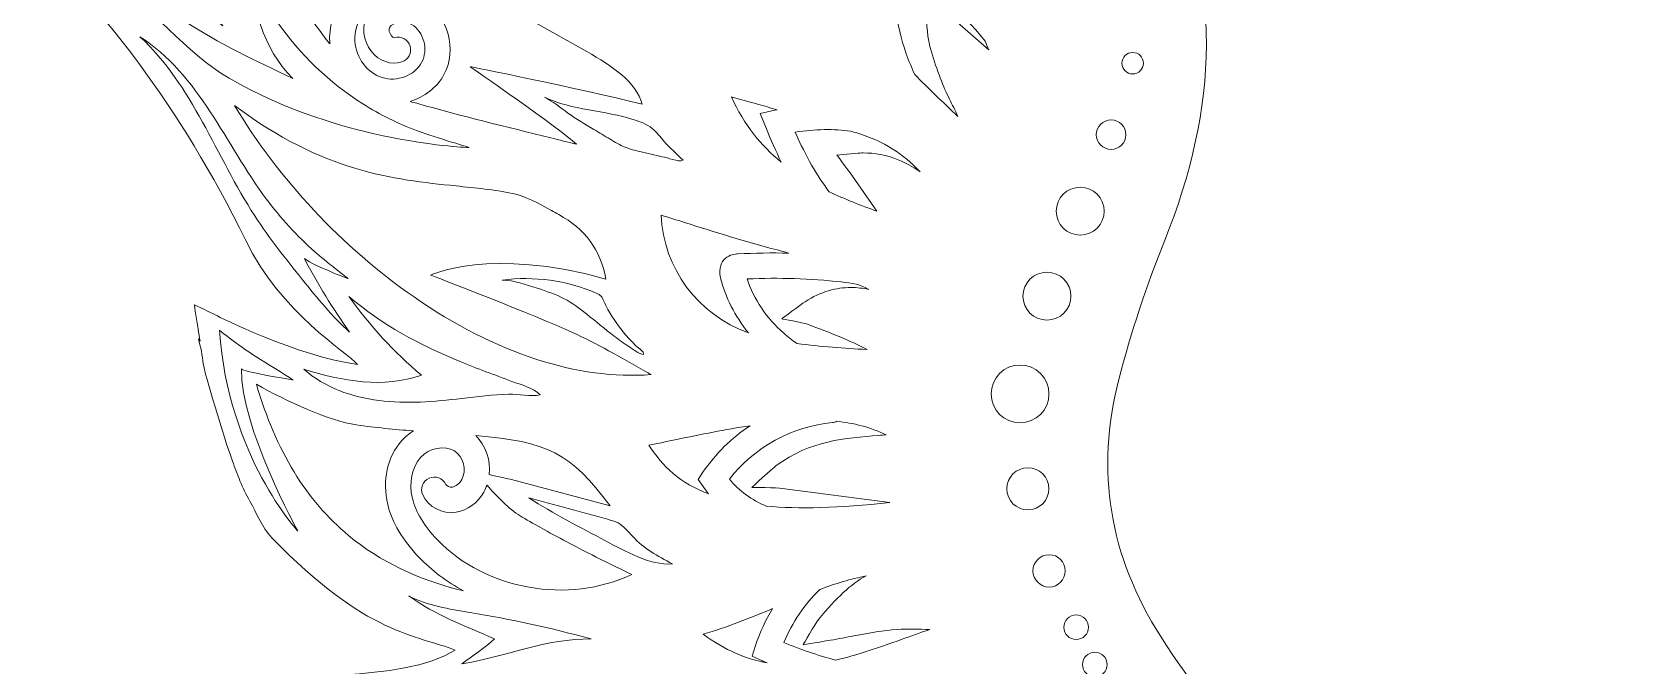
# Model space of a CAD drawing. Header units: millimetres. Extents: x 987 to 1293, y -356 to 1062.
# Drawn here: x 1016.7 to 1144, y 748.9 to 798.9 of the extents above; entities that cross this region are included whole.
import ezdxf

# ---------------------------------------------------------------- set-up
doc = ezdxf.new("R2010")
doc.units = ezdxf.units.MM
doc.header["$MEASUREMENT"] = 0
doc.layers.add('Layer 3', color=7, linetype='Continuous')

msp = doc.modelspace()

# ---------------------------------------------------------------- linework, layer by layer
at = {"layer": 'Layer 3', "lineweight": 0}
for points, knots in [([(1016.74, 805.78), (1016.9, 805.63), (1017.07, 805.48), (1017.22, 805.33), (1017.57, 804.98), (1017.93, 804.65), (1018.25, 804.27), (1018.34, 804.17), (1018.44, 804.05), (1018.53, 803.93), (1021.75, 801.19), (1028.39, 793.09), (1033.55, 782.46), (1036.34, 776.71), (1041.5, 773.65), (1042.36, 772.68), (1037.65, 773.29), (1031.32, 776.51), (1031.24, 776.54), (1030.9, 776.72), (1029.5, 777.38), (1029.5, 777.38), (1029.5, 777.38), (1029.73, 775.84), (1029.8, 775.47), (1029.86, 775.15), (1029.91, 774.82), (1029.96, 774.51), (1029.91, 774.57), (1029.87, 774.64), (1029.82, 774.7), (1030.01, 774.05), (1030.13, 773.39), (1030.21, 772.72), (1030.3, 772.02), (1031.82, 766.92), (1032.51, 765.06), (1032.7, 764.53), (1032.9, 764.01), (1033.1, 763.49), (1033.32, 762.94), (1033.6, 762.42), (1033.88, 761.91), (1034.42, 760.92), (1034.84, 759.82), (1035.62, 759.01), (1043.05, 751.29), (1047.11, 751.35), (1050.06, 750.15), (1045.86, 747.55), (1035.83, 748.29), (1035.63, 748.1), (1035.42, 747.9), (1037.76, 738.64), (1039.81, 736.25), (1047.61, 727.16), (1057.32, 728.13), (1060.31, 727.82), (1059.79, 727.32), (1059.28, 726.83), (1058.78, 726.35), (1056.81, 724.46), (1054.95, 722.68), (1052.93, 721.12), (1050.83, 719.49), (1048.51, 718.05), (1046.26, 716.65), (1045.22, 716), (1044.14, 715.33), (1043.09, 714.65), (1042.69, 714.39), (1042.18, 714.09), (1041.59, 713.78), (1043.29, 712.62), (1045.02, 711.51), (1046.82, 710.52), (1049.28, 709.16), (1051.88, 707.97), (1054.63, 707.34), (1056.99, 706.79), (1059.41, 706.73), (1061.79, 707.2), (1064.1, 707.66), (1066.32, 708.52), (1068.44, 709.51), (1069.43, 709.97), (1070.41, 710.44), (1071.41, 710.88), (1072.18, 711.21), (1074.41, 711.56), (1074.42, 711.36), (1074.5, 709.03), (1074.63, 706.7), (1074.85, 704.37), (1075.06, 702.06), (1074.85, 685.24), (1091.99, 678.78), (1090.27, 687.21), (1089.15, 696.96), (1094.13, 704.76), (1094.4, 703.58), (1095.68, 701.66), (1096.7, 700.92), (1099.2, 703.98), (1101.59, 706.89), (1103.98, 709.79), (1103.67, 704.61), (1104.35, 700.28), (1107.32, 696.22), (1113.28, 688.1), (1124.68, 686.84), (1133.31, 693.96), (1141.53, 700.75), (1139.88, 711.68), (1136.21, 718.16), (1132.99, 723.88), (1128.3, 728.19), (1123.26, 732.25), (1116.49, 737.72), (1110.38, 743.8), (1105.64, 751.22), (1101.57, 757.59), (1100.49, 764.31), (1102.34, 771.5), (1103.3, 775.22), (1104.51, 778.91), (1105.95, 782.47), (1110.1, 792.8), (1110.67, 802.93), (1105.61, 813.23), (1101.13, 822.34), (1096.13, 831.01), (1089.63, 838.89), (1081.52, 848.71), (1072.85, 857.83), (1062.86, 865.78), (1058.31, 868.83), (1047.22, 887.77), (1038.05, 892.97), (1037.89, 893.06), (1035.97, 893.93), (1035.97, 893.93), (1035.97, 893.93), (1045.48, 872.94), (1045.83, 863.03), (1045.76, 860.18), (1044.68, 857.16), (1043.86, 855.04), (1043, 852.82), (1041.94, 850.68), (1041.24, 848.4), (1040.86, 847.19), (1040.55, 845.96), (1040.21, 844.74), (1040.19, 844.39), (1040.16, 844.03), (1040.14, 843.68), (1040.07, 842.07), (1040.1, 840.4), (1040.5, 838.83), (1040.53, 838.71), (1040.8, 837.85), (1040.8, 837.85), (1040.8, 837.55), (1036.53, 841.27), (1036.53, 841.27), (1036.53, 841.27), (1036, 836.04), (1035.72, 834.26), (1035.5, 832.77), (1035.24, 831.29), (1035.04, 829.8), (1034.96, 829.19), (1034.93, 828.57), (1034.84, 827.95), (1034.77, 827.53), (1035.09, 824.01), (1035.27, 822.26), (1035.43, 821.57), (1035.52, 820.85), (1035.64, 820.19), (1035.94, 818.65), (1036.73, 817.29), (1037.17, 815.79), (1037.23, 815.59), (1037.05, 815.41), (1036.85, 815.49), (1035.14, 816.17), (1030.01, 819.1), (1030.01, 819.1), (1029.83, 819.25), (1028.55, 820.12), (1028.55, 820.12), (1028.55, 820.12), (1028.45, 818.7), (1028.38, 818.32), (1026.44, 808.35), (1031.28, 800.23), (1031.74, 799.38), (1031.17, 799.85), (1030.59, 800.31), (1029.99, 800.76), (1029.95, 800.77), (1029.92, 800.8), (1029.89, 800.83), (1026.79, 803.16), (1023.38, 805.13), (1019.14, 805.86), (1019.1, 805.87), (1018.05, 805.87), (1017.36, 805.86), (1017.24, 805.84), (1017.12, 805.82), (1016.99, 805.8), (1016.91, 805.8), (1016.83, 805.79), (1016.74, 805.78)], [0, 0, 0, 0, 1, 1, 1, 2, 2, 2, 3, 3, 3, 4, 4, 4, 5, 5, 5, 6, 6, 6, 7, 7, 7, 8, 8, 8, 9, 9, 9, 10, 10, 10, 11, 11, 11, 12, 12, 12, 13, 13, 13, 14, 14, 14, 15, 15, 15, 16, 16, 16, 17, 17, 17, 18, 18, 18, 19, 19, 19, 20, 20, 20, 21, 21, 21, 22, 22, 22, 23, 23, 23, 24, 24, 24, 25, 25, 25, 26, 26, 26, 27, 27, 27, 28, 28, 28, 29, 29, 29, 30, 30, 30, 31, 31, 31, 32, 32, 32, 33, 33, 33, 34, 34, 34, 35, 35, 35, 36, 36, 36, 37, 37, 37, 38, 38, 38, 39, 39, 39, 40, 40, 40, 41, 41, 41, 42, 42, 42, 43, 43, 43, 44, 44, 44, 45, 45, 45, 46, 46, 46, 47, 47, 47, 48, 48, 48, 49, 49, 49, 50, 50, 50, 51, 51, 51, 52, 52, 52, 53, 53, 53, 54, 54, 54, 55, 55, 55, 56, 56, 56, 57, 57, 57, 58, 58, 58, 59, 59, 59, 60, 60, 60, 61, 61, 61, 62, 62, 62, 63, 63, 63, 64, 64, 64, 65, 65, 65, 66, 66, 66, 67, 67, 67, 68, 68, 68, 69, 69, 69, 70, 70, 70, 71, 71, 71, 72, 72, 72, 72]), ([(1263.16, 805.8), (1263.03, 805.82), (1262.91, 805.84), (1262.79, 805.86), (1262.1, 805.87), (1261.05, 805.87), (1261.01, 805.86), (1256.77, 805.13), (1253.36, 803.16), (1250.26, 800.83), (1250.23, 800.8), (1250.2, 800.77), (1250.16, 800.76), (1249.57, 800.31), (1248.98, 799.85), (1248.41, 799.38), (1248.87, 800.23), (1253.71, 808.35), (1251.77, 818.32), (1251.7, 818.7), (1251.6, 820.12), (1251.6, 820.12), (1251.6, 820.12), (1250.32, 819.25), (1250.14, 819.1), (1250.14, 819.1), (1245.01, 816.17), (1243.3, 815.49), (1243.1, 815.41), (1242.92, 815.59), (1242.98, 815.79), (1243.42, 817.29), (1244.21, 818.65), (1244.51, 820.19), (1244.63, 820.85), (1244.72, 821.57), (1244.88, 822.26), (1245.06, 824.01), (1245.38, 827.53), (1245.31, 827.95), (1245.23, 828.57), (1245.19, 829.19), (1245.11, 829.8), (1244.91, 831.29), (1244.65, 832.77), (1244.43, 834.26), (1244.15, 836.04), (1243.62, 841.27), (1243.62, 841.27), (1243.62, 841.27), (1239.35, 837.55), (1239.35, 837.85), (1239.35, 837.85), (1239.62, 838.71), (1239.65, 838.83), (1240.05, 840.4), (1240.08, 842.07), (1240.01, 843.68), (1239.99, 844.03), (1239.96, 844.39), (1239.94, 844.74), (1239.6, 845.96), (1239.29, 847.19), (1238.91, 848.4), (1238.21, 850.68), (1237.16, 852.82), (1236.29, 855.04), (1235.47, 857.16), (1234.39, 860.18), (1234.32, 863.03), (1234.67, 872.94), (1244.18, 893.93), (1244.18, 893.93), (1244.18, 893.93), (1242.27, 893.06), (1242.1, 892.97), (1232.93, 887.77), (1221.84, 868.83), (1217.29, 865.78), (1207.3, 857.83), (1198.63, 848.71), (1190.53, 838.89), (1184.02, 831.01), (1179.02, 822.34), (1174.54, 813.23), (1169.48, 802.93), (1170.05, 792.8), (1174.21, 782.47), (1175.64, 778.91), (1176.85, 775.22), (1177.81, 771.5), (1179.66, 764.31), (1178.58, 757.59), (1174.51, 751.22), (1169.77, 743.8), (1163.66, 737.72), (1156.89, 732.25), (1151.85, 728.19), (1147.17, 723.88), (1143.94, 718.16), (1140.27, 711.68), (1138.62, 700.75), (1146.84, 693.96), (1155.47, 686.84), (1166.87, 688.1), (1172.83, 696.22), (1175.8, 700.28), (1176.48, 704.61), (1176.18, 709.79), (1178.56, 706.89), (1180.95, 703.98), (1183.45, 700.92), (1184.47, 701.66), (1185.75, 703.58), (1186.02, 704.76), (1191, 696.96), (1189.88, 687.21), (1188.16, 678.78), (1205.3, 685.24), (1205.09, 702.06), (1205.3, 704.37), (1205.52, 706.7), (1205.65, 709.03), (1205.73, 711.36), (1205.74, 711.56), (1207.97, 711.21), (1208.74, 710.88), (1209.74, 710.44), (1210.73, 709.97), (1211.71, 709.51), (1213.84, 708.52), (1216.05, 707.66), (1218.36, 707.2), (1220.74, 706.73), (1223.16, 706.79), (1225.52, 707.34), (1228.27, 707.97), (1230.87, 709.16), (1233.33, 710.52), (1235.13, 711.51), (1236.86, 712.62), (1238.56, 713.78), (1237.97, 714.09), (1237.46, 714.39), (1237.06, 714.65), (1236.01, 715.33), (1234.94, 716), (1233.89, 716.65), (1231.64, 718.05), (1229.32, 719.49), (1227.22, 721.12), (1225.2, 722.68), (1223.34, 724.46), (1221.37, 726.35), (1220.87, 726.83), (1220.36, 727.32), (1219.84, 727.82), (1222.83, 728.13), (1232.54, 727.16), (1240.34, 736.25), (1242.39, 738.64), (1244.73, 747.9), (1244.53, 748.1), (1244.32, 748.29), (1234.29, 747.55), (1230.09, 750.15), (1233.04, 751.35), (1237.1, 751.29), (1244.53, 759.01), (1245.31, 759.82), (1245.73, 760.92), (1246.27, 761.91), (1246.55, 762.42), (1246.83, 762.94), (1247.05, 763.49), (1247.25, 764.01), (1247.45, 764.53), (1247.64, 765.06), (1248.33, 766.92), (1249.86, 772.02), (1249.94, 772.72), (1250.02, 773.39), (1250.14, 774.05), (1250.33, 774.7), (1250.28, 774.64), (1250.24, 774.57), (1250.19, 774.51), (1250.24, 774.82), (1250.29, 775.15), (1250.35, 775.47), (1250.42, 775.84), (1250.65, 777.38), (1250.65, 777.38), (1250.65, 777.38), (1249.25, 776.72), (1248.91, 776.54), (1248.84, 776.51), (1242.5, 773.29), (1237.79, 772.68), (1238.65, 773.65), (1243.81, 776.71), (1246.6, 782.46), (1251.76, 793.09), (1258.4, 801.19), (1261.62, 803.93), (1261.71, 804.05), (1261.81, 804.17), (1261.9, 804.27), (1262.22, 804.65), (1262.58, 804.98), (1262.93, 805.33), (1263.08, 805.48), (1263.25, 805.63), (1263.41, 805.78), (1263.32, 805.79), (1263.24, 805.8), (1263.16, 805.8)], [0, 0, 0, 0, 1, 1, 1, 2, 2, 2, 3, 3, 3, 4, 4, 4, 5, 5, 5, 6, 6, 6, 7, 7, 7, 8, 8, 8, 9, 9, 9, 10, 10, 10, 11, 11, 11, 12, 12, 12, 13, 13, 13, 14, 14, 14, 15, 15, 15, 16, 16, 16, 17, 17, 17, 18, 18, 18, 19, 19, 19, 20, 20, 20, 21, 21, 21, 22, 22, 22, 23, 23, 23, 24, 24, 24, 25, 25, 25, 26, 26, 26, 27, 27, 27, 28, 28, 28, 29, 29, 29, 30, 30, 30, 31, 31, 31, 32, 32, 32, 33, 33, 33, 34, 34, 34, 35, 35, 35, 36, 36, 36, 37, 37, 37, 38, 38, 38, 39, 39, 39, 40, 40, 40, 41, 41, 41, 42, 42, 42, 43, 43, 43, 44, 44, 44, 45, 45, 45, 46, 46, 46, 47, 47, 47, 48, 48, 48, 49, 49, 49, 50, 50, 50, 51, 51, 51, 52, 52, 52, 53, 53, 53, 54, 54, 54, 55, 55, 55, 56, 56, 56, 57, 57, 57, 58, 58, 58, 59, 59, 59, 60, 60, 60, 61, 61, 61, 62, 62, 62, 63, 63, 63, 64, 64, 64, 65, 65, 65, 66, 66, 66, 67, 67, 67, 68, 68, 68, 69, 69, 69, 70, 70, 70, 71, 71, 71, 72, 72, 72, 72]), ([(1040.17, 798.04), (1040.17, 798.01), (1040.17, 797.98), (1040.17, 797.95), (1037.27, 801.66), (1034.34, 806.83), (1032.8, 811.7), (1036.99, 807.88), (1040.87, 805.74), (1044.58, 804.26), (1044.39, 804.19), (1044.2, 804.11), (1044.02, 804.03), (1041.61, 802.9), (1040.03, 800.43), (1040.17, 798.04)], [0, 0, 0, 0, 1, 1, 1, 2, 2, 2, 3, 3, 3, 4, 4, 4, 5, 5, 5, 5]), ([(1022.72, 802.94), (1024.97, 802.52), (1026.83, 801.02), (1028.73, 799.76), (1031.42, 797.98), (1034.35, 796.6), (1037.26, 795.23), (1034.85, 797.55), (1034.12, 801.08), (1033.58, 804.39), (1034.2, 802.72), (1035.04, 801.14), (1036.04, 799.68), (1037.82, 797.1), (1040.14, 794.89), (1042.78, 793.22), (1044.11, 792.37), (1045.53, 791.67), (1047.01, 791.11), (1047.94, 790.76), (1051.16, 789.78), (1051.16, 789.78), (1051.16, 789.78), (1041.21, 790.04), (1032.25, 795.24), (1028.71, 797.29), (1026.27, 800.89), (1022.72, 802.94)], [0, 0, 0, 0, 1, 1, 1, 2, 2, 2, 3, 3, 3, 4, 4, 4, 5, 5, 5, 6, 6, 6, 7, 7, 7, 8, 8, 8, 9, 9, 9, 9]), ([(1084.74, 804.03), (1087.49, 802.61), (1089.9, 800.6), (1091.8, 798.15), (1091.9, 797.93), (1091.99, 797.7), (1092.08, 797.47), (1092.08, 797.47), (1087.37, 801.64), (1087.37, 801.64), (1087.37, 801.64), (1086.88, 799.58), (1087.57, 797.32), (1087.98, 795.94), (1088.54, 794.48), (1088.99, 793.59), (1089.22, 793.15), (1089.43, 792.7), (1089.65, 792.23), (1088.48, 793.34), (1087.34, 794.43), (1086.26, 795.53), (1086.02, 796.06), (1085.79, 796.6), (1085.59, 797.16), (1084.76, 799.52), (1084.47, 801.87), (1084.74, 804.03)], [0, 0, 0, 0, 1, 1, 1, 2, 2, 2, 3, 3, 3, 4, 4, 4, 5, 5, 5, 6, 6, 6, 7, 7, 7, 8, 8, 8, 9, 9, 9, 9]), ([(1046.5, 797.77), (1046.34, 798.3), (1045.79, 798.6), (1045.26, 798.43), (1045.2, 798.42), (1045.1, 798.5), (1045.03, 798.59), (1044.86, 798.79), (1044.8, 799.08), (1044.89, 799.23), (1045.15, 799.69), (1046.01, 799.81), (1046.62, 799.47), (1047.57, 798.94), (1047.96, 797.48), (1047.41, 796.47), (1046.86, 795.45), (1045.46, 794.92), (1044.29, 795.29), (1043.13, 795.66), (1042.24, 796.86), (1042.16, 798.15), (1042.07, 799.75), (1043.18, 801.43), (1044.87, 802.22), (1046.03, 802.77), (1047.46, 802.93), (1049, 802.72), (1049.81, 802.47), (1050.62, 802.23), (1051.42, 801.99), (1051.74, 801.9), (1052.06, 801.8), (1052.38, 801.71), (1053.61, 801.17), (1054.8, 800.5), (1055.96, 799.85), (1055.96, 799.85), (1060.42, 797.34), (1060.42, 797.34), (1062.43, 796.21), (1064.32, 794.93), (1064.77, 793.2), (1059.74, 794.45), (1051.23, 796.15), (1051.23, 796.15), (1051.23, 796.15), (1058.37, 791.21), (1059.6, 790.04), (1058.93, 790.21), (1058.25, 790.37), (1057.58, 790.54), (1054.11, 791.39), (1050.52, 792.27), (1047.03, 793.26), (1046.86, 793.3), (1046.69, 793.35), (1046.51, 793.4), (1047.63, 793.76), (1048.61, 794.5), (1049.17, 795.52), (1050.24, 797.49), (1049.5, 800.15), (1047.59, 801.22), (1046.18, 802.01), (1044.06, 801.8), (1043.15, 800.22), (1042.65, 799.36), (1042.78, 798.2), (1043.46, 797.34), (1044.07, 796.58), (1044.98, 796.26), (1045.84, 796.52), (1046.37, 796.68), (1046.67, 797.24), (1046.5, 797.77)], [0, 0, 0, 0, 1, 1, 1, 2, 2, 2, 3, 3, 3, 4, 4, 4, 5, 5, 5, 6, 6, 6, 7, 7, 7, 8, 8, 8, 9, 9, 9, 10, 10, 10, 11, 11, 11, 12, 12, 12, 13, 13, 13, 14, 14, 14, 15, 15, 15, 16, 16, 16, 17, 17, 17, 18, 18, 18, 19, 19, 19, 20, 20, 20, 21, 21, 21, 22, 22, 22, 23, 23, 23, 24, 24, 24, 25, 25, 25, 25]), ([(1025.21, 798.51), (1027.51, 797.05), (1029.26, 794.87), (1030.75, 792.6), (1032.25, 790.33), (1033.54, 787.92), (1035.16, 785.74), (1036.3, 784.22), (1037.59, 782.81), (1039.01, 781.55), (1039.76, 780.89), (1041.62, 779.44), (1041.62, 779.44), (1041.62, 779.44), (1039.04, 780.41), (1038.18, 781.02), (1039.23, 779), (1040.41, 777.06), (1041.74, 775.22), (1040.35, 776.45), (1039.19, 777.91), (1038.03, 779.36), (1036.72, 780.99), (1035.41, 782.62), (1034.27, 784.38), (1031.21, 789.09), (1029.36, 794.71), (1025.21, 798.51)], [0, 0, 0, 0, 1, 1, 1, 2, 2, 2, 3, 3, 3, 4, 4, 4, 5, 5, 5, 6, 6, 6, 7, 7, 7, 8, 8, 8, 9, 9, 9, 9]), ([(1103.43, 795.58), (1102.96, 795.58), (1102.58, 795.96), (1102.58, 796.42), (1102.58, 796.89), (1102.96, 797.27), (1103.43, 797.27), (1103.89, 797.27), (1104.27, 796.89), (1104.27, 796.42), (1104.27, 795.96), (1103.89, 795.58), (1103.43, 795.58)], [0, 0, 0, 0, 1, 1, 1, 2, 2, 2, 3, 3, 3, 4, 4, 4, 4]), ([(1046.81, 778), (1041.12, 781.94), (1036.15, 787.28), (1032.67, 793.09), (1039.65, 787.83), (1045.17, 787.26), (1050.12, 786.75), (1051.66, 786.59), (1053.12, 786.45), (1054.56, 786.16), (1055.57, 785.96), (1056.62, 785.38), (1057.63, 784.81), (1057.82, 784.71), (1058.02, 784.6), (1058.21, 784.49), (1060.29, 783.36), (1061.49, 781.72), (1061.93, 779.41), (1052.8, 781.97), (1048.12, 779.72), (1048.12, 779.72), (1048.12, 779.72), (1056.49, 776.49), (1059.3, 775.2), (1061.2, 774.33), (1063.06, 773.26), (1065.04, 772.13), (1065.18, 772.05), (1065.33, 771.96), (1065.48, 771.88), (1059.75, 771.43), (1053.23, 773.55), (1046.81, 778)], [0, 0, 0, 0, 1, 1, 1, 2, 2, 2, 3, 3, 3, 4, 4, 4, 5, 5, 5, 6, 6, 6, 7, 7, 7, 8, 8, 8, 9, 9, 9, 10, 10, 10, 11, 11, 11, 11]), ([(1060.97, 791.2), (1060.28, 791.62), (1059.59, 792.03), (1058.94, 792.49), (1058.33, 792.93), (1057.75, 793.41), (1057.08, 793.74), (1059.28, 792.71), (1061.83, 792.71), (1064.15, 791.97), (1064.65, 791.81), (1065.15, 791.61), (1065.56, 791.28), (1065.92, 791), (1066.21, 790.63), (1066.5, 790.28), (1066.97, 789.73), (1067.51, 789.28), (1068, 788.77), (1067.62, 788.62), (1066.77, 788.97), (1066.37, 789.05), (1065.78, 789.18), (1065.19, 789.32), (1064.6, 789.46), (1064.21, 789.55), (1063.82, 789.65), (1063.45, 789.8), (1063.03, 789.97), (1062.64, 790.2), (1062.25, 790.43), (1061.83, 790.69), (1061.4, 790.95), (1060.97, 791.2)], [0, 0, 0, 0, 1, 1, 1, 2, 2, 2, 3, 3, 3, 4, 4, 4, 5, 5, 5, 6, 6, 6, 7, 7, 7, 8, 8, 8, 9, 9, 9, 10, 10, 10, 11, 11, 11, 11]), ([(1074.07, 792.47), (1074.07, 792.47), (1074.52, 791.37), (1074.52, 791.37), (1074.92, 790.37), (1075.33, 789.46), (1075.74, 788.63), (1074.15, 789.92), (1072.8, 791.57), (1071.82, 793.76), (1072.52, 793.57), (1073.2, 793.38), (1073.88, 793.19), (1074.4, 793.04), (1074.91, 792.9), (1075.43, 792.76), (1075.36, 792.75), (1075.3, 792.74), (1075.23, 792.72), (1075.23, 792.72), (1074.07, 792.47), (1074.07, 792.47)], [0, 0, 0, 0, 1, 1, 1, 2, 2, 2, 3, 3, 3, 4, 4, 4, 5, 5, 5, 6, 6, 6, 7, 7, 7, 7]), ([(1100.56, 790.79), (1100.56, 791.43), (1101.09, 791.95), (1101.73, 791.95), (1102.37, 791.95), (1102.89, 791.43), (1102.89, 790.79), (1102.89, 790.15), (1102.37, 789.63), (1101.73, 789.63), (1101.09, 789.63), (1100.56, 790.15), (1100.56, 790.79)], [0, 0, 0, 0, 1, 1, 1, 2, 2, 2, 3, 3, 3, 4, 4, 4, 4]), ([(1076.84, 790.99), (1078.42, 791.23), (1079.88, 791.26), (1081.21, 791.07), (1081.43, 791.01), (1081.65, 790.94), (1081.86, 790.87), (1083.78, 790.27), (1085.35, 789.29), (1086.67, 787.86), (1085.47, 788.71), (1084.08, 789.35), (1082.2, 789.35), (1082.12, 789.35), (1082.04, 789.35), (1081.96, 789.34), (1081.59, 789.33), (1080.13, 789.17), (1080.13, 789.17), (1080.13, 789.17), (1080.96, 788.07), (1081.17, 787.77), (1081.17, 787.77), (1083.28, 784.76), (1083.28, 784.76), (1081.98, 785.22), (1080.72, 785.72), (1079.52, 786.29), (1078.55, 787.55), (1077.69, 789.06), (1076.84, 790.99)], [0, 0, 0, 0, 1, 1, 1, 2, 2, 2, 3, 3, 3, 4, 4, 4, 5, 5, 5, 6, 6, 6, 7, 7, 7, 8, 8, 8, 9, 9, 9, 10, 10, 10, 10]), ([(1099.29, 786.65), (1100.33, 786.65), (1101.18, 785.8), (1101.18, 784.76), (1101.18, 783.72), (1100.33, 782.87), (1099.29, 782.87), (1098.24, 782.87), (1097.4, 783.72), (1097.4, 784.76), (1097.4, 785.8), (1098.24, 786.65), (1099.29, 786.65)], [0, 0, 0, 0, 1, 1, 1, 2, 2, 2, 3, 3, 3, 4, 4, 4, 4]), ([(1066.28, 784.45), (1066.89, 784.26), (1067.51, 784.06), (1068.13, 783.87), (1070.49, 783.12), (1072.94, 782.34), (1075.41, 781.71), (1075.73, 781.63), (1076.04, 781.54), (1076.34, 781.45), (1075, 781.48), (1073.65, 781.46), (1072.31, 781.39), (1072.12, 781.38), (1071.69, 781.35), (1071.32, 781.02), (1071.05, 780.77), (1070.77, 780.3), (1070.96, 779.5), (1071.34, 777.96), (1072.1, 776.48), (1073.15, 775.17), (1069.16, 776.6), (1066.45, 780.26), (1066.28, 784.45)], [0, 0, 0, 0, 1, 1, 1, 2, 2, 2, 3, 3, 3, 4, 4, 4, 5, 5, 5, 6, 6, 6, 7, 7, 7, 8, 8, 8, 8]), ([(1063.48, 775.01), (1063.75, 774.7), (1064.03, 774.41), (1064.32, 774.13), (1064.48, 773.98), (1064.95, 773.7), (1064.9, 773.45), (1064.51, 773.52), (1064.06, 773.88), (1063.73, 774.09), (1063.34, 774.34), (1062.96, 774.62), (1062.58, 774.9), (1061.84, 775.47), (1061.12, 776.08), (1060.39, 776.66), (1059.84, 777.1), (1059.27, 777.53), (1058.64, 777.86), (1057.97, 778.21), (1057.24, 778.45), (1056.52, 778.69), (1055.62, 778.99), (1054.7, 779.29), (1053.76, 779.33), (1056.26, 779.66), (1058.85, 779.3), (1061.17, 778.3), (1061.31, 778.23), (1061.47, 778.16), (1061.57, 778.04), (1061.66, 777.93), (1061.71, 777.8), (1061.76, 777.67), (1061.86, 777.44), (1061.97, 777.22), (1062.09, 777), (1062.49, 776.29), (1062.96, 775.63), (1063.48, 775.01)], [0, 0, 0, 0, 1, 1, 1, 2, 2, 2, 3, 3, 3, 4, 4, 4, 5, 5, 5, 6, 6, 6, 7, 7, 7, 8, 8, 8, 9, 9, 9, 10, 10, 10, 11, 11, 11, 12, 12, 12, 13, 13, 13, 13]), ([(1075.78, 776.27), (1075.78, 776.27), (1077.46, 775.97), (1077.81, 775.84), (1079.53, 775.2), (1081.19, 774.56), (1082.5, 773.85), (1082.48, 773.85), (1082.47, 773.85), (1082.46, 773.85), (1080.73, 773.95), (1078.85, 774.07), (1076.98, 774.33), (1076.61, 774.58), (1076.26, 774.85), (1075.93, 775.14), (1074.57, 776.33), (1073.57, 777.83), (1073.06, 779.42), (1075.53, 779.53), (1078.02, 779.45), (1080.47, 779.18), (1081.26, 779.09), (1082.06, 778.97), (1082.64, 778.59), (1082.18, 778.69), (1081.71, 778.74), (1081.22, 778.74), (1080.08, 778.74), (1078.87, 778.44), (1077.62, 777.62), (1077.3, 777.41), (1075.78, 776.27), (1075.78, 776.27)], [0, 0, 0, 0, 1, 1, 1, 2, 2, 2, 3, 3, 3, 4, 4, 4, 5, 5, 5, 6, 6, 6, 7, 7, 7, 8, 8, 8, 9, 9, 9, 10, 10, 10, 11, 11, 11, 11]), ([(1096.67, 779.95), (1097.72, 779.95), (1098.56, 779.11), (1098.56, 778.06), (1098.56, 777.02), (1097.72, 776.17), (1096.67, 776.17), (1095.63, 776.17), (1094.78, 777.02), (1094.78, 778.06), (1094.78, 779.11), (1095.63, 779.95), (1096.67, 779.95)], [0, 0, 0, 0, 1, 1, 1, 2, 2, 2, 3, 3, 3, 4, 4, 4, 4]), ([(1041.67, 778.04), (1044.26, 775.81), (1047.31, 774.2), (1050.45, 772.9), (1051.79, 772.34), (1053.16, 771.86), (1054.52, 771.34), (1055.21, 771.07), (1056.25, 770.83), (1056.74, 770.29), (1056.01, 770.11), (1055.05, 770.36), (1054.28, 770.34), (1053.03, 770.3), (1051.8, 770.14), (1050.57, 770), (1048.41, 769.74), (1046.22, 769.56), (1044.06, 769.83), (1041.91, 770.1), (1039.76, 770.85), (1038.14, 772.3), (1041.14, 771.36), (1044.44, 770.76), (1047.39, 771.84), (1045.24, 773.65), (1043.31, 775.74), (1041.67, 778.04)], [0, 0, 0, 0, 1, 1, 1, 2, 2, 2, 3, 3, 3, 4, 4, 4, 5, 5, 5, 6, 6, 6, 7, 7, 7, 8, 8, 8, 9, 9, 9, 9]), ([(1037.29, 771.45), (1037.29, 771.45), (1033.22, 772.12), (1033.22, 772.32), (1033.12, 767.78), (1037.65, 759.55), (1037.65, 759.55), (1037.65, 759.55), (1032.18, 765.41), (1031.48, 775.39), (1032.5, 774.54), (1033.59, 773.77), (1034.72, 773.07), (1035.47, 772.61), (1037.29, 771.45), (1037.29, 771.45)], [0, 0, 0, 0, 1, 1, 1, 2, 2, 2, 3, 3, 3, 4, 4, 4, 5, 5, 5, 5]), ([(1094.55, 768.07), (1093.29, 768.07), (1092.27, 769.1), (1092.27, 770.35), (1092.27, 771.61), (1093.29, 772.63), (1094.55, 772.63), (1095.8, 772.63), (1096.83, 771.61), (1096.83, 770.35), (1096.83, 769.1), (1095.8, 768.07), (1094.55, 768.07)], [0, 0, 0, 0, 1, 1, 1, 2, 2, 2, 3, 3, 3, 4, 4, 4, 4]), ([(1034.39, 771.11), (1036.8, 769.76), (1040.12, 768.23), (1042.28, 767.91), (1043.77, 767.7), (1045.27, 767.56), (1046.76, 767.44), (1046.42, 767.23), (1046.11, 766.97), (1045.84, 766.67), (1044.71, 765.41), (1044.29, 763.49), (1044.74, 761.65), (1045.08, 760.23), (1045.91, 758.83), (1047.2, 757.48), (1048.22, 756.41), (1049.41, 755.53), (1050.71, 754.83), (1047.13, 755.69), (1044.13, 757.14), (1041.66, 759.19), (1038.33, 761.95), (1035.94, 765.86), (1034.39, 771.11)], [0, 0, 0, 0, 1, 1, 1, 2, 2, 2, 3, 3, 3, 4, 4, 4, 5, 5, 5, 6, 6, 6, 7, 7, 7, 8, 8, 8, 8]), ([(1065.32, 766.32), (1066.05, 766.46), (1066.78, 766.61), (1067.49, 766.76), (1069.39, 767.15), (1071.33, 767.56), (1073.28, 767.85), (1071.83, 766.88), (1070.56, 765.64), (1069.57, 764.18), (1069.57, 764.18), (1069.19, 763.62), (1069.19, 763.62), (1069.19, 763.62), (1069.58, 763.05), (1069.58, 763.05), (1069.72, 762.85), (1069.87, 762.66), (1070.02, 762.47), (1067.79, 763.32), (1066.37, 764.64), (1065.32, 766.32)], [0, 0, 0, 0, 1, 1, 1, 2, 2, 2, 3, 3, 3, 4, 4, 4, 5, 5, 5, 6, 6, 6, 7, 7, 7, 7]), ([(1073.43, 762.99), (1073.43, 762.99), (1075.41, 762.96), (1075.82, 762.91), (1075.82, 762.91), (1084.29, 761.8), (1084.29, 761.8), (1080.26, 761.35), (1077.09, 761.27), (1074.55, 761.51), (1073.44, 761.98), (1072.43, 762.72), (1071.65, 763.64), (1073.58, 766.13), (1076.64, 767.82), (1079.77, 768.1), (1079.89, 768.11), (1080.01, 768.15), (1080.11, 768.2), (1081.42, 768.06), (1082.73, 767.74), (1084.01, 767.13), (1083.82, 767.11), (1083.62, 767.1), (1083.42, 767.08), (1080.77, 766.88), (1078.03, 766.68), (1075.35, 764.71), (1075.03, 764.47), (1073.43, 762.99), (1073.43, 762.99)], [0, 0, 0, 0, 1, 1, 1, 2, 2, 2, 3, 3, 3, 4, 4, 4, 5, 5, 5, 6, 6, 6, 7, 7, 7, 8, 8, 8, 9, 9, 9, 10, 10, 10, 10]), ([(1047.5, 762.39), (1047.93, 761.43), (1049.04, 760.86), (1050.14, 761.03), (1051.02, 761.17), (1051.83, 761.77), (1052.32, 762.62), (1052.41, 762.8), (1052.49, 762.98), (1052.56, 763.16), (1053.29, 762.33), (1054.34, 761.24), (1055.16, 760.75), (1056.1, 760.18), (1057.41, 759.45), (1058.85, 758.69), (1060.63, 757.75), (1062.39, 756.87), (1063.97, 756.12), (1058.99, 753.77), (1052.47, 754.87), (1048.64, 758.87), (1047.6, 759.96), (1046.94, 761.05), (1046.68, 762.12), (1046.39, 763.33), (1046.64, 764.56), (1047.33, 765.33), (1048.01, 766.1), (1049.24, 766.34), (1050, 765.86), (1050.7, 765.42), (1050.98, 764.32), (1050.57, 763.6), (1050.4, 763.29), (1050.1, 763.05), (1049.83, 763.01), (1049.61, 762.98), (1049.38, 763.09), (1049.32, 763.22), (1049.09, 763.72), (1048.5, 763.94), (1048, 763.71), (1047.49, 763.48), (1047.27, 762.89), (1047.5, 762.39)], [0, 0, 0, 0, 1, 1, 1, 2, 2, 2, 3, 3, 3, 4, 4, 4, 5, 5, 5, 6, 6, 6, 7, 7, 7, 8, 8, 8, 9, 9, 9, 10, 10, 10, 11, 11, 11, 12, 12, 12, 13, 13, 13, 14, 14, 14, 15, 15, 15, 15]), ([(1051.67, 767.07), (1057.31, 766.6), (1059.16, 765.74), (1062.25, 761.52), (1062.25, 761.52), (1054.5, 763.6), (1054.5, 763.6), (1054.22, 763.67), (1053.42, 763.85), (1052.74, 763.99), (1052.86, 765.11), (1052.47, 766.27), (1051.67, 767.07)], [0, 0, 0, 0, 1, 1, 1, 2, 2, 2, 3, 3, 3, 4, 4, 4, 4]), ([(1096.83, 762.88), (1096.83, 761.96), (1096.08, 761.21), (1095.17, 761.21), (1094.25, 761.21), (1093.51, 761.96), (1093.51, 762.88), (1093.51, 763.79), (1094.25, 764.54), (1095.17, 764.54), (1096.08, 764.54), (1096.83, 763.79), (1096.83, 762.88)], [0, 0, 0, 0, 1, 1, 1, 2, 2, 2, 3, 3, 3, 4, 4, 4, 4]), ([(1067.16, 756.96), (1065.39, 756.81), (1063.41, 757.99), (1061.89, 758.78), (1059.85, 759.85), (1057.8, 760.92), (1055.86, 762.16), (1057.93, 761.6), (1059.99, 761.03), (1062.06, 760.47), (1062.34, 760.39), (1062.63, 760.32), (1062.88, 760.18), (1063.34, 759.93), (1063.67, 759.51), (1064.02, 759.13), (1064.93, 758.15), (1066, 757.58), (1067.16, 756.96)], [0, 0, 0, 0, 1, 1, 1, 2, 2, 2, 3, 3, 3, 4, 4, 4, 5, 5, 5, 6, 6, 6, 6]), ([(1096.84, 755.13), (1096.14, 755.13), (1095.57, 755.7), (1095.57, 756.41), (1095.57, 757.11), (1096.14, 757.68), (1096.84, 757.68), (1097.54, 757.68), (1098.11, 757.11), (1098.11, 756.41), (1098.11, 755.7), (1097.54, 755.13), (1096.84, 755.13)], [0, 0, 0, 0, 1, 1, 1, 2, 2, 2, 3, 3, 3, 4, 4, 4, 4]), ([(1087.45, 751.78), (1086.68, 751.53), (1085.93, 751.26), (1085.19, 750.99), (1083.44, 750.37), (1081.73, 749.75), (1080.02, 749.37), (1078.63, 749.74), (1077.26, 750.21), (1075.94, 750.76), (1076.58, 752.33), (1077.57, 753.77), (1078.79, 754.94), (1080.01, 755.4), (1081.22, 755.78), (1082.43, 756.01), (1081.15, 755.33), (1080.14, 754.32), (1078.68, 752.57), (1078.42, 752.25), (1077.46, 750.58), (1077.46, 750.58), (1077.46, 750.58), (1079.21, 750.87), (1079.62, 750.94), (1080.26, 751.05), (1080.87, 751.17), (1081.46, 751.28), (1082.71, 751.51), (1083.78, 751.72), (1084.87, 751.79), (1085.71, 751.84), (1086.56, 751.82), (1087.45, 751.78)], [0, 0, 0, 0, 1, 1, 1, 2, 2, 2, 3, 3, 3, 4, 4, 4, 5, 5, 5, 6, 6, 6, 7, 7, 7, 8, 8, 8, 9, 9, 9, 10, 10, 10, 11, 11, 11, 11]), ([(1046.41, 754.43), (1047.9, 753.65), (1049.56, 753.4), (1051.21, 753.13), (1054.43, 752.6), (1057.62, 751.9), (1060.76, 751.04), (1057.29, 751.1), (1053.99, 749.63), (1050.57, 749.07), (1051.42, 749.72), (1052.39, 750.32), (1053.15, 751.05), (1050.74, 752.09), (1048.57, 752.88), (1046.41, 754.43)], [0, 0, 0, 0, 1, 1, 1, 2, 2, 2, 3, 3, 3, 4, 4, 4, 5, 5, 5, 5]), ([(1073.44, 749.68), (1073.44, 749.68), (1074.26, 749.31), (1074.26, 749.31), (1074.38, 749.25), (1074.51, 749.2), (1074.63, 749.15), (1072.99, 749.45), (1071.32, 750.15), (1069.58, 751.41), (1071.5, 751.96), (1073.3, 752.7), (1075.06, 753.43), (1074.51, 752.52), (1074.05, 751.54), (1073.72, 750.53), (1073.72, 750.53), (1073.44, 749.68), (1073.44, 749.68)], [0, 0, 0, 0, 1, 1, 1, 2, 2, 2, 3, 3, 3, 4, 4, 4, 5, 5, 5, 6, 6, 6, 6]), ([(1098.97, 750.99), (1098.44, 750.99), (1098, 751.43), (1098, 751.96), (1098, 752.5), (1098.44, 752.93), (1098.97, 752.93), (1099.51, 752.93), (1099.94, 752.5), (1099.94, 751.96), (1099.94, 751.43), (1099.51, 750.99), (1098.97, 750.99)], [0, 0, 0, 0, 1, 1, 1, 2, 2, 2, 3, 3, 3, 4, 4, 4, 4]), ([(1100.44, 749.99), (1100.98, 749.99), (1101.41, 749.56), (1101.41, 749.02), (1101.41, 748.48), (1100.98, 748.05), (1100.44, 748.05), (1099.91, 748.05), (1099.47, 748.48), (1099.47, 749.02), (1099.47, 749.56), (1099.91, 749.99), (1100.44, 749.99)], [0, 0, 0, 0, 1, 1, 1, 2, 2, 2, 3, 3, 3, 4, 4, 4, 4])]:
    msp.add_open_spline(points, degree=3, knots=knots, dxfattribs=at)

doc.saveas('drawing.dxf')
